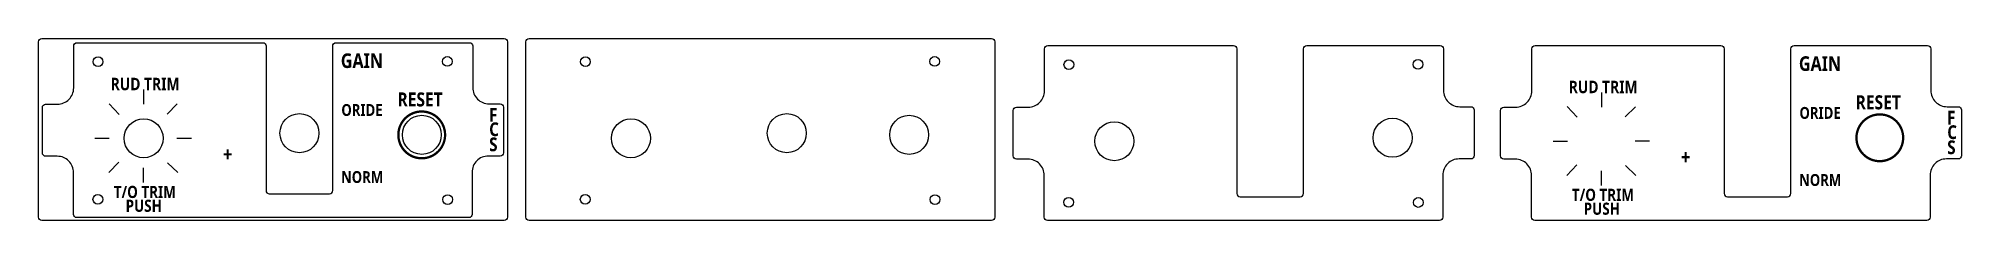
# Model space of a CAD drawing. Header units: millimetres. Extents: x 100 to 692, y 100 to 156.
import ezdxf

# ---------------------------------------------------------------- set-up
doc = ezdxf.new("R2010")
doc.units = ezdxf.units.MM
doc.layers.add('Layer1', color=7, linetype='Continuous')
doc.styles.add('Panel Heading', font='', dxfattribs={"width": 0.85})
doc.styles.add('Panel Title', font='', dxfattribs={"width": 0.85})
doc.styles.get('Panel Heading').set_extended_font_data('Roboto Mono Medium', bold=True)
doc.styles.get('Panel Title').set_extended_font_data('Roboto Mono Medium', bold=True)

msp = doc.modelspace()

# ---------------------------------------------------------------- linework, layer by layer
at = {"layer": 'Layer1'}
for points in [[(101, 155.96), (243.33, 155.96, -0.414214), (244.33, 154.96), (244.33, 101, -0.414214), (243.33, 100), (101, 100, -0.414214), (100, 101), (100, 154.96, -0.414214)], [(251, 155.96), (393.33, 155.96, -0.414214), (394.33, 154.96), (394.33, 101, -0.414214), (393.33, 100), (251, 100, -0.414214), (250, 101), (250, 154.96, -0.414214)]]:
    msp.add_lwpolyline(points, format="xyb", close=True, dxfattribs=at)
at = {"layer": 'Layer1', "lineweight": -3}
for points in [[(111.84, 154.66), (169.05, 154.66, -0.414214), (170.05, 153.66), (170.05, 109.2, 0.414214), (171.05, 108.2), (189.57, 108.2, 0.414214), (190.57, 109.2), (190.57, 153.66, -0.414214), (191.57, 154.66), (232.67, 154.66, -0.414214), (233.67, 153.66), (233.67, 140.88, 0.414214), (238.67, 135.88), (242.12, 135.88, -0.414214), (243.12, 134.88), (243.12, 120.82, -0.414214), (242.12, 119.82), (238.45, 119.82, 0.414214), (233.45, 114.82), (233.45, 101.89, -0.414214), (232.45, 100.89), (111.8, 100.89, -0.414214), (110.8, 101.89), (110.8, 114.75, 0.414214), (105.8, 119.75), (102.21, 119.75, -0.414214), (101.21, 120.75), (101.21, 134.75, -0.414214), (102.21, 135.75), (105.84, 135.75, 0.414214), (110.84, 140.75), (110.84, 153.66, -0.414214)], [(410.63, 153.77), (467.84, 153.77, -0.414214), (468.84, 152.77), (468.84, 108.31, 0.414214), (469.84, 107.31), (488.36, 107.31, 0.414214), (489.36, 108.31), (489.36, 152.77, -0.414214), (490.36, 153.77), (531.47, 153.77, -0.414214), (532.47, 152.77), (532.47, 139.98, 0.414214), (537.47, 134.98), (540.92, 134.98, -0.414214), (541.92, 133.98), (541.92, 119.93, -0.414214), (540.92, 118.93), (537.24, 118.93, 0.414214), (532.24, 113.93), (532.24, 101, -0.414214), (531.24, 100), (410.59, 100, -0.414214), (409.59, 101), (409.59, 113.86, 0.414214), (404.59, 118.86), (401, 118.86, -0.414214), (400, 119.86), (400, 133.85, -0.414214), (401, 134.85), (404.63, 134.85, 0.414214), (409.63, 139.85), (409.63, 152.77, -0.414214)], [(560.63, 153.77), (617.84, 153.77, -0.414214), (618.84, 152.77), (618.84, 108.31, 0.414214), (619.84, 107.31), (638.36, 107.31, 0.414214), (639.36, 108.31), (639.36, 152.77, -0.414214), (640.36, 153.77), (681.47, 153.77, -0.414214), (682.47, 152.77), (682.47, 139.98, 0.414214), (687.47, 134.98), (690.92, 134.98, -0.414214), (691.92, 133.98), (691.92, 119.93, -0.414214), (690.92, 118.93), (687.24, 118.93, 0.414214), (682.24, 113.93), (682.24, 101, -0.414214), (681.24, 100), (560.59, 100, -0.414214), (559.59, 101), (559.59, 113.86, 0.414214), (554.59, 118.86), (551, 118.86, -0.414214), (550, 119.86), (550, 133.85, -0.414214), (551, 134.85), (554.63, 134.85, 0.414214), (559.63, 139.85), (559.63, 152.77, -0.414214)]]:
    msp.add_lwpolyline(points, format="xyb", close=True, dxfattribs=at)
for points in [[(132.32, 140.24), (132.32, 135.79)], [(581.12, 139.35), (581.12, 134.89)], [(121.76, 135.9), (124.8, 132.64)], [(142.74, 135.83), (139.57, 132.74)], [(570.55, 135.01), (573.6, 131.75)], [(591.53, 134.94), (588.36, 131.84)], [(117.38, 125.27), (121.81, 125.27)], [(147.09, 125.25), (142.62, 125.25)], [(566.17, 124.38), (570.6, 124.38)], [(595.89, 124.36), (591.42, 124.36)], [(121.67, 114.76), (124.7, 117.98)], [(132.3, 111.68), (132.3, 116.18)], [(142.92, 114.71), (139.7, 117.78)], [(570.46, 113.87), (573.49, 117.09)], [(581.09, 110.79), (581.09, 115.29)], [(591.71, 113.81), (588.49, 116.88)]]:
    msp.add_lwpolyline(points, dxfattribs=at)
at = {"layer": 'Layer1', "lineweight": -3, "const_width": 0.712}
for points in [[(210.77, 126.32, 1), (225.16, 126.32, 1)], [(659.57, 125.43, 1), (673.95, 125.43, 1)]]:
    msp.add_lwpolyline(points, format="xyb", close=True, dxfattribs=at)
at = {"layer": 'Layer1', "lineweight": -3}
for centre, radius in [((118.36, 148.83), 1.5), ((225.84, 148.9), 1.5), ((268.36, 148.83), 1.5), ((375.84, 148.9), 1.5), ((417.15, 147.94), 1.5), ((524.64, 148.01), 1.5), ((132.36, 125.28), 6), ((180.33, 126.85), 6), ((218, 126.34), 6), ((282.36, 125.28), 6), ((330.33, 126.85), 6), ((368, 126.34), 6), ((431.15, 124.38), 6), ((516.79, 125.44), 6), ((118.28, 106.5), 1.5), ((225.92, 106.44), 1.5), ((268.28, 106.5), 1.5), ((375.92, 106.44), 1.5), ((417.07, 105.61), 1.5), ((524.71, 105.54), 1.5)]:
    msp.add_circle(centre, radius, dxfattribs=at)

# ---------------------------------------------------------------- texts
at = {"layer": 'Layer1', "lineweight": -3, "width": 0.85}
for s, height, style, p in [('GAIN', 4.486, 'Panel Heading', (193.06, 146.89)), ('GAIN', 4.486, 'Panel Heading', (641.85, 146)), ('RUD TRIM', 3.84, 'Panel Heading', (122.22, 140.04)), ('RUD TRIM', 3.84, 'Panel Heading', (571.01, 139.14)), ('RESET', 4.325, 'Panel Title', (210.5, 135.06)), ('RESET', 4.325, 'Panel Title', (659.3, 134.17)), ('ORIDE', 3.651, 'Panel Heading', (193.22, 132.15)), ('C', 4.23, 'Panel Heading', (238.73, 125.94)), ('F', 4.23, 'Panel Heading', (238.69, 130.38)), ('ORIDE', 3.651, 'Panel Heading', (642.02, 131.25)), ('F', 4.23, 'Panel Heading', (687.48, 129.49)), ('S', 4.23, 'Panel Heading', (238.72, 121.29)), ('S', 4.23, 'Panel Heading', (687.51, 120.4)), ('C', 4.23, 'Panel Heading', (687.52, 125.04)), ('+', 4.6, 'Panel Heading', (156.77, 118.08)), ('+', 4.6, 'Panel Heading', (605.56, 117.19)), ('NORM', 3.651, 'Panel Heading', (193.13, 111.53)), ('NORM', 3.651, 'Panel Heading', (641.92, 110.63)), ('T/O TRIM', 3.739, 'Panel Heading', (123.19, 106.91)), ('T/O TRIM', 3.739, 'Panel Heading', (571.99, 106.02)), ('PUSH', 3.739, 'Panel Heading', (126.82, 102.66)), ('PUSH', 3.739, 'Panel Heading', (575.61, 101.76))]:
    msp.add_text(s, height=height, dxfattribs=dict(at, style=style)).set_placement(p)

doc.saveas('drawing.dxf')
